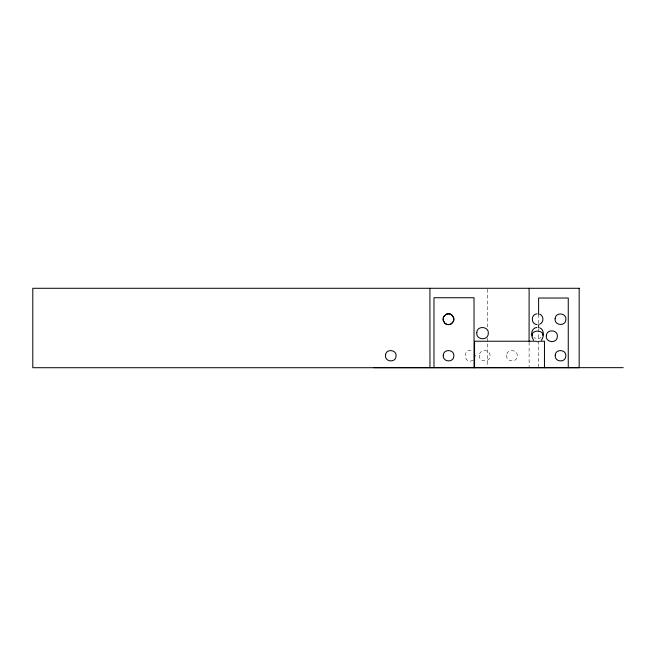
<?xml version="1.0" encoding="UTF-8"?>
<svg xmlns="http://www.w3.org/2000/svg" width="656" height="656" viewBox="0 0 656 656"><rect width="100%" height="100%" fill="white"/><g stroke="black" fill="none" stroke-linecap="round" stroke-linejoin="round"><path stroke-width="0.49" stroke-dasharray="3.28 2.46" d="M475.592 356.265L475.592 355.224M541.151 337.61L537.485 338.922L533.812 337.61M473.255 360.16C462.66 365.638 462.66 345.851 473.255 351.329M538.617 314.421L538.617 323.646M538.617 328.771L538.617 340.038M538.617 341.063L538.617 366.688M529.113 342.26L529.113 366.696M487.351 289.304L487.351 328M487.351 338.184L487.351 366.696M479.421 355.224C478.437 362.005 489.647 363.112 489.999 356.265C490.983 349.484 479.782 348.377 479.421 355.224M506.662 355.224C505.678 362.005 516.887 363.112 517.24 356.265C518.224 349.484 507.022 348.377 506.662 355.224"/><path stroke-width="0.98" d="M443.103 319.21L443.21 318.16M453.78 319.743L453.706 318.16M453.706 320.267L453.804 318.16L452.23 315.388M453.804 320.267L453.394 321.276M443.235 317.643L444.686 315.388M443.513 317.143L443.21 320.267M453.681 320.776L451.836 323.383M542.824 335.355C544.078 332.526 542.578 328.91 539.691 327.795M443.645 316.668L446.441 314.216M453.271 321.76L450.951 323.974M541.446 340.144C549.728 328.123 525.333 328.123 533.615 340.144M445.506 314.716L445.965 314.445M451.508 323.703L450.475 324.203M539.65 324.203C544.013 322.654 544.013 315.766 539.65 314.216M446.342 314.216L446.941 314.044M450.574 324.203L449.458 324.507M446.843 314.044L447.458 313.912M450.073 324.384L448.934 324.589M447.351 313.912L447.982 313.83M537.059 313.83C530.745 314.117 530.745 324.302 537.059 324.589M536.911 327.385C532.951 327.623 530.376 332.444 532.377 335.864M538.609 341.661L536.985 341.743M447.876 313.83L448.507 313.806M448.409 324.613L449.04 324.589M536.362 341.235L474.559 341.235L474.559 367.713M539.396 341.235L544.464 341.235L544.464 367.713M373.871 367.663L623.2 367.663M448.409 313.806L449.565 313.912M447.876 324.589L448.507 324.613M447.351 324.507L447.982 324.589M448.934 313.83L450.073 314.044M446.843 324.384L447.458 324.507M449.975 314.044L450.574 314.216M446.342 324.203L446.941 324.384M450.475 314.216L451.508 314.716M446.441 324.203L445.408 323.703M450.951 314.445L451.935 315.036M445.965 323.974L444.981 323.383M451.836 315.036L453.681 317.643M445.08 323.383L443.235 320.776M444.686 323.031L443.03 319.743M568.26 367.713L568.26 298.021L538.617 298.021L538.617 314.421M538.617 324.671L538.617 327.746M529.113 288.287L529.089 341.235M474.034 367.672L474.034 297.734L433.977 297.734L433.977 367.672M429.918 288.287L429.967 367.713M385.482 355.224C384.49 362.005 395.699 363.112 396.052 356.265C397.044 349.484 385.835 348.377 385.482 355.224M443.276 355.224C442.292 362.005 453.493 363.112 453.845 356.265C454.838 349.484 443.628 348.377 443.276 355.224M476.773 332.576C475.698 339.964 487.9 341.161 488.285 333.707C489.36 326.319 477.158 325.122 476.773 332.576M546.341 335.692C545.308 342.76 556.985 343.908 557.354 336.774C558.387 329.714 546.71 328.558 546.341 335.692M555.115 318.685C554.107 325.581 565.505 326.704 565.866 319.743C566.874 312.838 555.476 311.715 555.115 318.685M555.238 355.224C554.254 362.005 565.456 363.112 565.808 356.265C566.8 349.484 555.591 348.377 555.238 355.224M579.166 288.287L32.8 288.287L32.8 367.713L579.166 367.713L579.166 288.287"/></g></svg>
